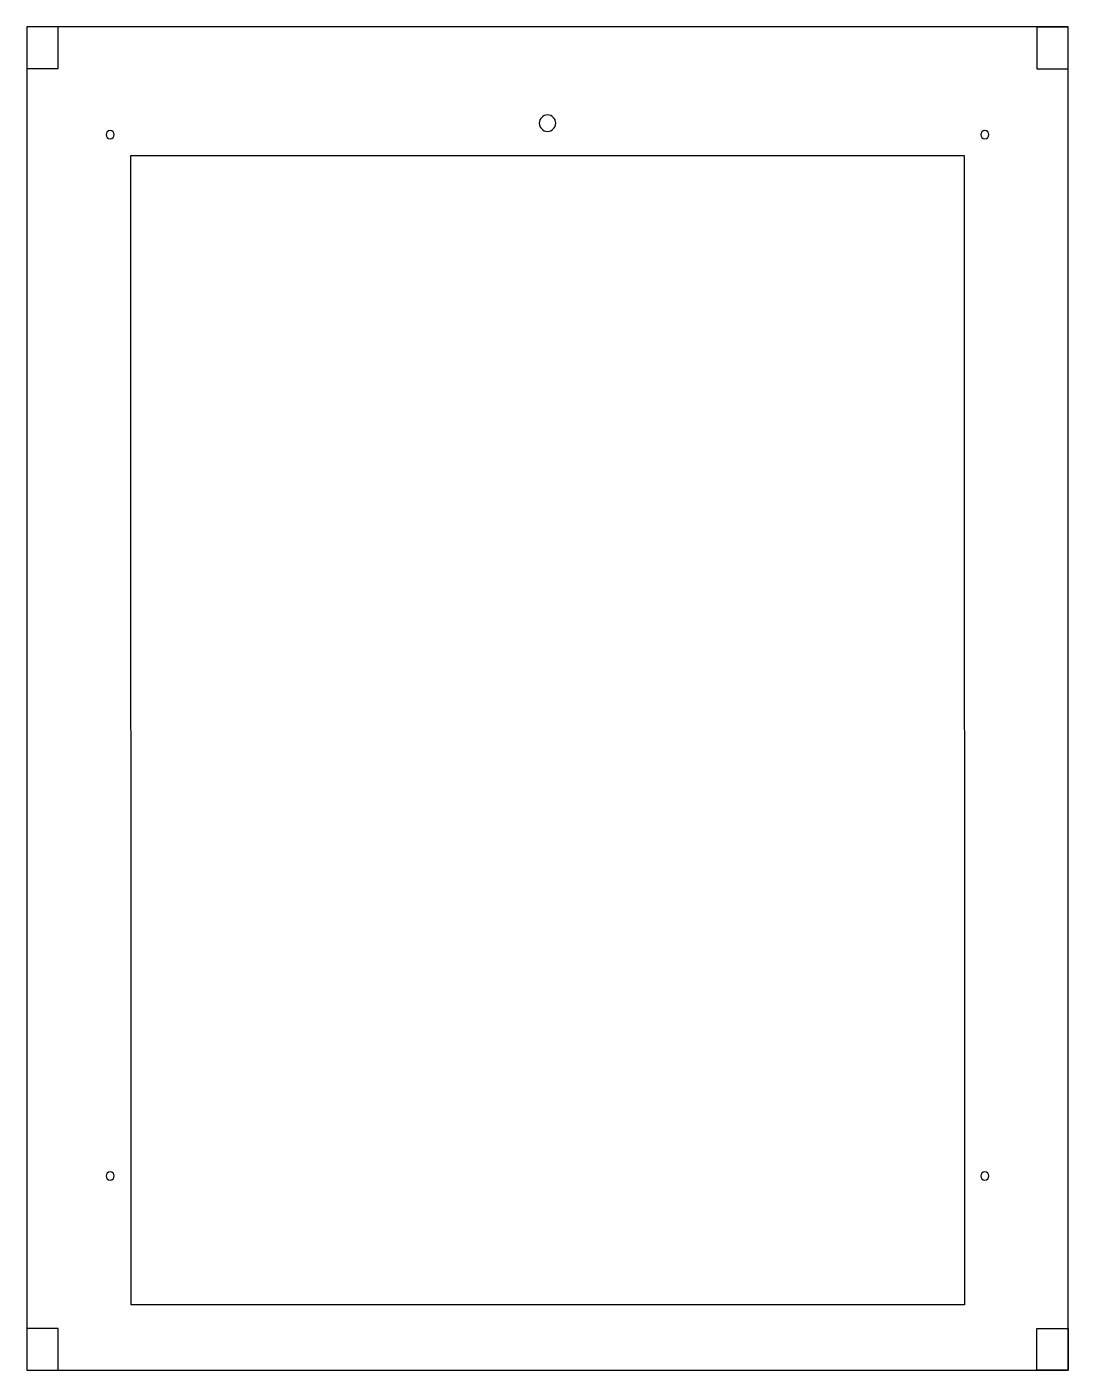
# Model space of a CAD drawing. Extents: x 1 to 13.5, y 1 to 17.1.
import ezdxf

# ---------------------------------------------------------------- set-up
doc = ezdxf.new("R2010")
doc.units = 0
doc.layers.add('1', color=7, linetype='CONTINUOUS')

msp = doc.modelspace()

# ---------------------------------------------------------------- linework, layer by layer
at = {"layer": '1', "color": 1, "linetype": 'CONTINUOUS'}
for p, q in [((13.5, 17.125), (1, 17.125)), ((1, 17.125), (1, 1)), ((1.375, 17.125), (1, 17.125)), ((1, 17.125), (1, 16.625)), ((1.375, 16.625), (1.375, 17.125)), ((13.5, 17.121), (13.125, 17.121)), ((13.125, 17.121), (13.125, 16.621)), ((13.5, 1), (13.5, 17.125)), ((13.5, 16.621), (13.5, 17.121)), ((1, 16.625), (1.375, 16.625)), ((13.125, 16.621), (13.5, 16.621)), ((2.25, 15.581), (12.25, 15.581)), ((2.254, 1.782), (2.25, 15.581)), ((12.25, 15.581), (12.254, 1.782)), ((12.254, 1.782), (2.254, 1.782)), ((1.375, 1.5), (1, 1.5)), ((1, 1.5), (1, 1)), ((1.375, 1), (1.375, 1.5)), ((13.125, 1), (13.125, 1.5)), ((13.125, 1.5), (13.5, 1.5)), ((13.5, 1.5), (13.5, 1)), ((1, 1), (13.5, 1)), ((1, 1), (1.375, 1)), ((13.5, 1), (13.125, 1))]:
    msp.add_line(p, q, dxfattribs=at)
for centre, radius, start, end in [((7.25, 15.969), 0.0984, 360, 180), ((7.25, 15.969), 0.0984, 180, 360), ((2, 15.831), 0.0492, 360, 180), ((2, 15.831), 0.0492, 180, 360), ((12.5, 15.831), 0.0492, 360, 180), ((12.5, 15.831), 0.0492, 180, 360), ((2, 3.331), 0.0492, 360, 180), ((2, 3.331), 0.0492, 180, 360), ((12.5, 3.331), 0.0492, 360, 180), ((12.5, 3.331), 0.0492, 180, 360)]:
    msp.add_arc(centre, radius, start, end, dxfattribs=at)

doc.saveas('drawing.dxf')
